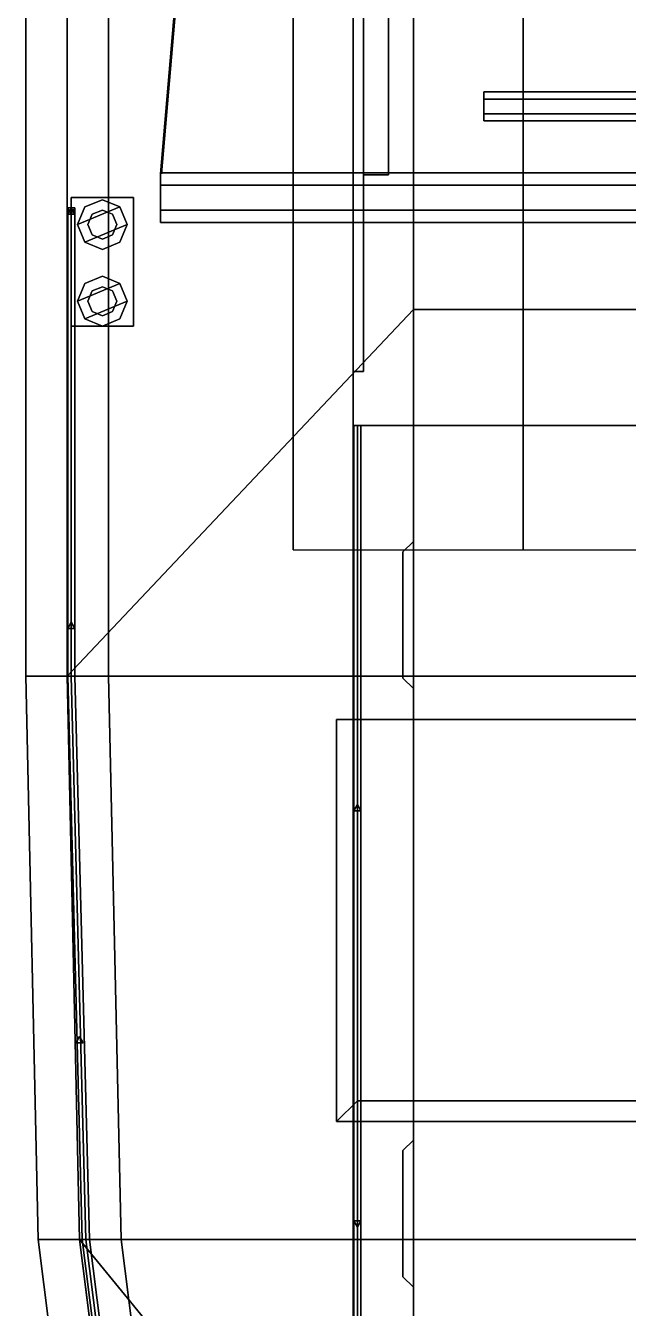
# Model space of a CAD drawing. Header units: millimetres. Extents: x -5.1 to 5.1, y -27.1 to 35.2.
# Drawn here: x -4.15 to -1.24, y -14.18 to -7.99 of the extents above; entities that cross this region are included whole.
import ezdxf

# ---------------------------------------------------------------- set-up
doc = ezdxf.new("R2010")
doc.units = ezdxf.units.MM
for name, color, linetype in [('cables', 6, 'Continuous'), ('railings', 6, 'Continuous'), ('superstructure', 3, 'Continuous')]:
    doc.layers.add(name, color=color, linetype=linetype)

msp = doc.modelspace()

# ---------------------------------------------------------------- linework, layer by layer
for points in [[(-2.52, 10.77, 3.56), (-2.52, -9.66, 3.56), (-2.52, -8.71, 3.73), (-2.52, 10.15, 3.73)], [(-2.52, 10.15, 4.7), (-2.52, -8.71, 4.7), (-2.52, -9.66, 4.8), (-2.52, 10.77, 4.8)], [(-2.28, -9.36, 0.89), (-2.28, 2.44, 0.89), (-3.95, 0, 0.89), (-3.95, -11.13, 0.89)], [(-4.15, 0, 0.5), (-4.15, 0, 0.25), (-4.15, -11.13, 0.25), (-4.15, -11.13, 0.5)], [(-4.15, -11.13, 0.25), (-4.15, 0, 0.25), (-3.95, 0, 0.25), (-3.95, -11.13, 0.25)], [(-3.95, -11.13, 0.5), (-3.95, 0, 0.5), (-4.15, 0, 0.5), (-4.15, -11.13, 0.5)], [(-3.95, 0), (-3.95, 0, -1.15), (-3.95, -11.13, -1.15), (-3.95, -11.13)], [(-3.95, 0, -1.15), (-3.75, 0, -1.36), (-3.75, -11.13, -1.36), (-3.95, -11.13, -1.15)], [(-3.95, 0, 0.25), (-3.95, 0), (-3.95, -11.13), (-3.95, -11.13, 0.25)], [(-3.95, 0, 0.89), (-3.95, 0, 0.5), (-3.95, -11.13, 0.5), (-3.95, -11.13, 0.89)], [(-3.75, -11.13, -1.36), (-3.75, 0, -1.36), (3.75, 0, -1.36), (3.75, -11.13, -1.36)], [(-2.52, -7.51, 3.73), (-2.52, -8.71, 3.73), (-2.4, -8.71, 3.73), (-2.4, -7.51, 3.73)], [(-2.4, -7.51, 3.73), (-2.4, -8.71, 3.73), (-2.4, -8.71, 4.7), (-2.4, -7.51, 4.7)], [(1.94, -8.345, 21.8706), (1.94, -8.31, 21.81), (-1.94, -8.31, 21.81), (-1.94, -8.345, 21.8706)], [(1.94, -8.31, 21.81), (1.94, -8.345, 21.7494), (-1.94, -8.345, 21.7494), (-1.94, -8.31, 21.81)], [(-1.94, -8.415, 21.8706), (-1.94, -8.345, 21.8706), (-1.94, -8.31, 21.81), (-1.94, -8.45, 21.81)], [(-1.94, -8.45, 21.81), (-1.94, -8.31, 21.81), (-1.94, -8.345, 21.7494), (-1.94, -8.415, 21.7494)], [(1.94, -8.415, 21.8706), (1.94, -8.345, 21.8706), (-1.94, -8.345, 21.8706), (-1.94, -8.415, 21.8706)], [(1.94, -8.345, 21.7494), (1.94, -8.415, 21.7494), (-1.94, -8.415, 21.7494), (-1.94, -8.345, 21.7494)], [(1.94, -8.45, 21.81), (1.94, -8.415, 21.8706), (-1.94, -8.415, 21.8706), (-1.94, -8.45, 21.81)], [(1.94, -8.415, 21.7494), (1.94, -8.45, 21.81), (-1.94, -8.45, 21.81), (-1.94, -8.415, 21.7494)], [(3.5, -8.76, 15.0039), (3.5, -8.7, 14.9), (-3.5, -8.7, 14.9), (-3.5, -8.76, 15.0039)], [(3.5, -8.7, 14.9), (3.5, -8.76, 14.7961), (-3.5, -8.76, 14.7961), (-3.5, -8.7, 14.9)], [(-3.5, -8.88, 15.0039), (-3.5, -8.76, 15.0039), (-3.5, -8.7, 14.9), (-3.5, -8.94, 14.9)], [(-3.5, -8.94, 14.9), (-3.5, -8.7, 14.9), (-3.5, -8.76, 14.7961), (-3.5, -8.88, 14.7961)], [(-2.52, -8.71, 3.73), (-2.52, -9.66, 3.56), (-2.52, -9.66, 4.8), (-2.52, -8.71, 4.7)], [(-2.4, -8.71, 4.7), (-2.4, -8.71, 3.73), (-2.52, -8.71, 3.73), (-2.52, -8.71, 4.7)], [(3.5, -8.88, 15.0039), (3.5, -8.76, 15.0039), (-3.5, -8.76, 15.0039), (-3.5, -8.88, 15.0039)], [(3.5, -8.76, 14.7961), (3.5, -8.88, 14.7961), (-3.5, -8.88, 14.7961), (-3.5, -8.76, 14.7961)], [(-3.93, -8.82, 0.96), (-3.93, -9.44, 0.96), (-3.63, -9.44, 0.96), (-3.63, -8.82, 0.96)], [(-3.63, -8.82, 0.96), (-3.63, -8.82, 0.89), (-3.93, -8.82, 0.89), (-3.93, -8.82, 0.96)], [(-3.93, -8.82, 0.89), (-3.93, -9.44, 0.89), (-3.93, -9.44, 0.96), (-3.93, -8.82, 0.96)], [(-3.78, -8.83, 1.25), (-3.8649, -8.8651, 1.25), (-3.9, -8.95, 1.25), (-3.6951, -8.8651, 1.25)], [(-3.78, -8.83, 1.2), (-3.8649, -8.8651, 1.2), (-3.8649, -8.8651, 1.25), (-3.78, -8.83, 1.25)], [(-3.6951, -8.8651, 1.2), (-3.78, -8.83, 1.2), (-3.78, -8.83, 1.25), (-3.6951, -8.8651, 1.25)], [(-3.63, -9.44, 0.96), (-3.63, -9.44, 0.89), (-3.63, -8.82, 0.89), (-3.63, -8.82, 0.96)], [(-3.8649, -8.8651, 1.2), (-3.9, -8.95, 1.2), (-3.9, -8.95, 1.25), (-3.8649, -8.8651, 1.25)], [(-3.6951, -8.8651, 1.25), (-3.9, -8.95, 1.25), (-3.8649, -9.0349, 1.25), (-3.66, -8.95, 1.25)], [(-3.8295, -8.9005, 0.96), (-3.85, -8.95, 0.96), (-3.85, -8.95, 1.2), (-3.8295, -8.9005, 1.2)], [(-3.78, -8.88, 0.96), (-3.8295, -8.9005, 0.96), (-3.8295, -8.9005, 1.2), (-3.78, -8.88, 1.2)], [(-3.7305, -8.9005, 0.96), (-3.78, -8.88, 0.96), (-3.78, -8.88, 1.2), (-3.7305, -8.9005, 1.2)], [(-3.71, -8.95, 0.96), (-3.7305, -8.9005, 0.96), (-3.7305, -8.9005, 1.2), (-3.71, -8.95, 1.2)], [(-3.66, -8.95, 1.2), (-3.6951, -8.8651, 1.2), (-3.6951, -8.8651, 1.25), (-3.66, -8.95, 1.25)], [(3.5, -8.94, 14.9), (3.5, -8.88, 15.0039), (-3.5, -8.88, 15.0039), (-3.5, -8.94, 14.9)], [(3.5, -8.88, 14.7961), (3.5, -8.94, 14.9), (-3.5, -8.94, 14.9), (-3.5, -8.88, 14.7961)], [(-3.9, -8.95, 1.2), (-3.8649, -9.0349, 1.2), (-3.8649, -9.0349, 1.25), (-3.9, -8.95, 1.25)], [(-3.66, -8.95, 1.25), (-3.8649, -9.0349, 1.25), (-3.78, -9.07, 1.25), (-3.6951, -9.0349, 1.25)], [(-3.85, -8.95, 0.96), (-3.8295, -8.9995, 0.96), (-3.8295, -8.9995, 1.2), (-3.85, -8.95, 1.2)], [(-3.7305, -8.9995, 0.96), (-3.71, -8.95, 0.96), (-3.71, -8.95, 1.2), (-3.7305, -8.9995, 1.2)], [(-3.6951, -9.0349, 1.2), (-3.66, -8.95, 1.2), (-3.66, -8.95, 1.25), (-3.6951, -9.0349, 1.25)], [(-3.8649, -9.0349, 1.2), (-3.78, -9.07, 1.2), (-3.78, -9.07, 1.25), (-3.8649, -9.0349, 1.25)], [(-3.8295, -8.9995, 0.96), (-3.78, -9.02, 0.96), (-3.78, -9.02, 1.2), (-3.8295, -8.9995, 1.2)], [(-3.78, -9.02, 0.96), (-3.7305, -8.9995, 0.96), (-3.7305, -8.9995, 1.2), (-3.78, -9.02, 1.2)], [(-3.78, -9.07, 1.2), (-3.6951, -9.0349, 1.2), (-3.6951, -9.0349, 1.25), (-3.78, -9.07, 1.25)], [(-3.78, -9.2, 1.25), (-3.8649, -9.2351, 1.25), (-3.9, -9.32, 1.25), (-3.6951, -9.2351, 1.25)], [(-3.78, -9.2, 1.2), (-3.8649, -9.2351, 1.2), (-3.8649, -9.2351, 1.25), (-3.78, -9.2, 1.25)], [(-3.6951, -9.2351, 1.2), (-3.78, -9.2, 1.2), (-3.78, -9.2, 1.25), (-3.6951, -9.2351, 1.25)], [(-3.6951, -9.2351, 1.25), (-3.9, -9.32, 1.25), (-3.8649, -9.4049, 1.25), (-3.66, -9.32, 1.25)], [(-3.8649, -9.2351, 1.2), (-3.9, -9.32, 1.2), (-3.9, -9.32, 1.25), (-3.8649, -9.2351, 1.25)], [(-3.8295, -9.2705, 0.96), (-3.85, -9.32, 0.96), (-3.85, -9.32, 1.2), (-3.8295, -9.2705, 1.2)], [(-3.78, -9.25, 0.96), (-3.8295, -9.2705, 0.96), (-3.8295, -9.2705, 1.2), (-3.78, -9.25, 1.2)], [(-3.7305, -9.2705, 0.96), (-3.78, -9.25, 0.96), (-3.78, -9.25, 1.2), (-3.7305, -9.2705, 1.2)], [(-3.71, -9.32, 0.96), (-3.7305, -9.2705, 0.96), (-3.7305, -9.2705, 1.2), (-3.71, -9.32, 1.2)], [(-3.66, -9.32, 1.2), (-3.6951, -9.2351, 1.2), (-3.6951, -9.2351, 1.25), (-3.66, -9.32, 1.25)], [(-3.9, -9.32, 1.2), (-3.8649, -9.4049, 1.2), (-3.8649, -9.4049, 1.25), (-3.9, -9.32, 1.25)], [(-3.66, -9.32, 1.25), (-3.8649, -9.4049, 1.25), (-3.78, -9.44, 1.25), (-3.6951, -9.4049, 1.25)], [(-3.85, -9.32, 0.96), (-3.8295, -9.3695, 0.96), (-3.8295, -9.3695, 1.2), (-3.85, -9.32, 1.2)], [(-3.7305, -9.3695, 0.96), (-3.71, -9.32, 0.96), (-3.71, -9.32, 1.2), (-3.7305, -9.3695, 1.2)], [(-3.6951, -9.4049, 1.2), (-3.66, -9.32, 1.2), (-3.66, -9.32, 1.25), (-3.6951, -9.4049, 1.25)], [(-3.95, -11.13, 0.89), (-3.89, -13.85, 0.89), (-2.28, -15.82, 0.89), (-2.28, -9.36, 0.89)], [(-3.8649, -9.4049, 1.2), (-3.78, -9.44, 1.2), (-3.78, -9.44, 1.25), (-3.8649, -9.4049, 1.25)], [(-3.8295, -9.3695, 0.96), (-3.78, -9.39, 0.96), (-3.78, -9.39, 1.2), (-3.8295, -9.3695, 1.2)], [(-3.78, -9.39, 0.96), (-3.7305, -9.3695, 0.96), (-3.7305, -9.3695, 1.2), (-3.78, -9.39, 1.2)], [(-3.78, -9.44, 1.2), (-3.6951, -9.4049, 1.2), (-3.6951, -9.4049, 1.25), (-3.78, -9.44, 1.25)], [(-3.93, -9.44, 0.96), (-3.93, -9.44, 0.89), (-3.63, -9.44, 0.89), (-3.63, -9.44, 0.96)], [(-2.28, -10.48, 2.64), (-2.28, -10.48, 0.97), (-2.33, -10.53, 1.01), (-2.33, -10.53, 2.59)], [(-2.28, -10.48, 0.97), (-2.28, -11.19, 0.97), (-2.33, -11.14, 1.01), (-2.33, -10.53, 1.01)], [(-2.33, -10.53, 2.59), (-2.33, -11.14, 2.59), (-2.28, -11.19, 2.64), (-2.28, -10.48, 2.64)], [(-2.33, -10.53, 1.01), (-2.33, -11.14, 1.01), (-2.33, -11.14, 2.59), (-2.33, -10.53, 2.59)], [(-4.09, -13.85, 0.25), (-4.15, -11.13, 0.25), (-3.95, -11.13, 0.25), (-3.89, -13.85, 0.25)], [(-4.15, -11.13, 0.5), (-4.15, -11.13, 0.25), (-4.09, -13.85, 0.25), (-4.09, -13.85, 0.5)], [(-3.89, -13.85, 0.5), (-3.95, -11.13, 0.5), (-4.15, -11.13, 0.5), (-4.09, -13.85, 0.5)], [(-3.95, -11.13, -1.15), (-3.89, -13.85, -1.15), (-3.89, -13.85), (-3.95, -11.13)], [(-3.75, -11.13, -1.36), (-3.69, -13.85, -1.36), (-3.89, -13.85, -1.15), (-3.95, -11.13, -1.15)], [(-3.95, -11.13), (-3.89, -13.85), (-3.89, -13.85, 0.25), (-3.95, -11.13, 0.25)], [(-3.95, -11.13, 0.5), (-3.89, -13.85, 0.5), (-3.89, -13.85, 0.89), (-3.95, -11.13, 0.89)], [(3.75, -11.13, -1.36), (3.69, -13.85, -1.36), (-3.69, -13.85, -1.36), (-3.75, -11.13, -1.36)], [(-2.33, -11.14, 2.59), (-2.33, -11.14, 1.01), (-2.28, -11.19, 0.97), (-2.28, -11.19, 2.64)], [(-1.11, -11.34, 5.39), (-1.11, -11.34, 5.02), (-2.65, -11.34, 5.02), (-2.55, -11.34, 5.39)], [(-2.65, -11.34, 5.02), (-2.65, -13.28, 5.02), (-2.65, -13.28, 6.34), (-2.65, -11.34, 6.34)], [(-2.55, -11.34, 6.34), (-2.55, -11.34, 5.39), (-2.65, -11.34, 5.02), (-2.65, -11.34, 6.34)], [(-2.65, -11.34, 6.34), (-2.65, -13.28, 6.34), (-2.55, -13.18, 6.34), (-2.55, -11.34, 6.34)], [(-2.55, -11.34, 5.39), (-2.55, -13.18, 5.39), (-1.11, -13.18, 5.39), (-1.11, -11.34, 5.39)], [(-2.55, -13.18, 6.34), (-2.55, -13.18, 5.39), (-2.55, -11.34, 5.39), (-2.55, -11.34, 6.34)], [(-2.65, -13.28, 6.34), (-1.11, -13.28, 6.34), (-1.11, -13.18, 6.34), (-2.55, -13.18, 6.34)], [(-1.11, -13.18, 6.34), (-1.11, -13.18, 5.39), (-2.55, -13.18, 5.39), (-2.55, -13.18, 6.34)], [(-2.65, -13.28, 5.02), (-1.11, -13.28, 5.02), (-1.11, -13.28, 6.34), (-2.65, -13.28, 6.34)], [(-2.28, -13.37, 2.64), (-2.28, -13.37, 0.97), (-2.33, -13.42, 1.01), (-2.33, -13.42, 2.59)], [(-2.28, -13.37, 0.97), (-2.28, -14.08, 0.97), (-2.33, -14.03, 1.01), (-2.33, -13.42, 1.01)], [(-2.33, -13.42, 2.59), (-2.33, -14.03, 2.59), (-2.28, -14.08, 2.64), (-2.28, -13.37, 2.64)], [(-2.33, -13.42, 1.01), (-2.33, -14.03, 1.01), (-2.33, -14.03, 2.59), (-2.33, -13.42, 2.59)], [(-4.09, -13.85, 0.5), (-4.09, -13.85, 0.25), (-3.84, -15.83, 0.25), (-3.84, -15.83, 0.5)], [(-3.84, -15.83, 0.25), (-4.09, -13.85, 0.25), (-3.89, -13.85, 0.25), (-3.64, -15.83, 0.25)], [(-3.64, -15.83, 0.5), (-3.89, -13.85, 0.5), (-4.09, -13.85, 0.5), (-3.84, -15.83, 0.5)], [(-3.89, -13.85), (-3.89, -13.85, -1.15), (-3.56, -16.46, -1.15), (-3.56, -16.46)], [(-3.89, -13.85, -1.15), (-3.69, -13.85, -1.36), (-3.36, -16.46, -1.36), (-3.56, -16.46, -1.15)], [(-3.89, -13.85, 0.25), (-3.89, -13.85), (-3.56, -16.46), (-3.64, -15.83, 0.25)], [(-3.56, -16.46, 0.89), (-3.89, -13.85, 0.89), (-3.89, -13.85, 0.5), (-3.64, -15.83, 0.5)], [(-1.6, -17.56, 0.89), (-2.28, -15.82, 0.89), (-3.89, -13.85, 0.89), (-3.56, -16.46, 0.89)], [(-3.36, -16.46, -1.36), (-3.69, -13.85, -1.36), (3.69, -13.85, -1.36), (3.36, -16.46, -1.36)], [(-2.33, -14.03, 2.59), (-2.33, -14.03, 1.01), (-2.28, -14.08, 0.97), (-2.28, -14.08, 2.64)]]:
    msp.add_3dface(points)
at = {"layer": 'cables'}
for points in [[(-3.5, -8.705, 14.88), (-1.75, 11.77, 15.925), (-1.75, 11.77, 15.905), (-3.5, -8.705, 14.86)], [(-3.495, -8.705, 14.86), (-1.74, 11.77, 15.905), (-1.74, 11.77, 15.925), (-3.495, -8.705, 14.88)]]:
    msp.add_3dface(points, dxfattribs=at)
at = {"layer": 'railings'}
for points in [[(-3.93, -8.87, 0.89), (-3.9473, -8.9, 0.89), (-3.9473, -8.9, 1.86), (-3.93, -8.87, 1.89)], [(-3.9473, -11.13, 1.89), (-3.9127, -11.13, 1.89), (-3.9127, -8.87, 1.89), (-3.9473, -8.87, 1.89)], [(-3.93, -11.13, 1.86), (-3.9473, -11.13, 1.89), (-3.9473, -8.87, 1.89), (-3.93, -8.9, 1.86)], [(-3.9473, -8.9, 0.89), (-3.9127, -8.9, 0.89), (-3.9127, -8.9, 1.86), (-3.9473, -8.9, 1.86)], [(-3.9127, -8.9, 0.89), (-3.93, -8.87, 0.89), (-3.93, -8.87, 1.89), (-3.9127, -8.9, 1.86)], [(-3.9127, -11.13, 1.89), (-3.93, -11.13, 1.86), (-3.93, -8.9, 1.86), (-3.9127, -8.87, 1.89)], [(-2.5327, -9.92, 3.58), (-2.5673, -9.92, 3.58), (-2.5673, -15.76, 3.58), (-2.5327, -15.76, 3.58)], [(-2.5673, -9.92, 3.58), (-2.55, -9.92, 3.55), (-2.55, -15.79, 3.55), (-2.5673, -15.76, 3.58)], [(-2.5327, -9.92, 4.07), (-2.5673, -9.92, 4.07), (-2.5673, -15.76, 4.07), (-2.5327, -15.76, 4.07)], [(-2.5673, -9.92, 4.07), (-2.55, -9.92, 4.04), (-2.55, -15.79, 4.04), (-2.5673, -15.76, 4.07)], [(-2.55, -9.92, 3.55), (-2.5327, -9.92, 3.58), (-2.5327, -15.76, 3.58), (-2.55, -15.79, 3.55)], [(-2.55, -9.92, 4.04), (-2.5327, -9.92, 4.07), (-2.5327, -15.76, 4.07), (-2.55, -15.79, 4.04)], [(-3.93, -10.87, 0.89), (-3.9473, -10.9, 0.89), (-3.9473, -10.9, 1.89), (-3.93, -10.87, 1.86)], [(-3.9127, -10.9, 0.89), (-3.93, -10.87, 0.89), (-3.93, -10.87, 1.86), (-3.9127, -10.9, 1.89)], [(-3.9473, -10.9, 0.89), (-3.9127, -10.9, 0.89), (-3.9127, -10.9, 1.89), (-3.9473, -10.9, 1.89)], [(-3.86, -13.85, 1.86), (-3.8773, -13.85, 1.89), (-3.9473, -11.13, 1.89), (-3.93, -11.13, 1.86)], [(-3.8773, -13.85, 1.89), (-3.8427, -13.85, 1.89), (-3.9127, -11.13, 1.89), (-3.9473, -11.13, 1.89)], [(-3.8427, -13.85, 1.89), (-3.86, -13.85, 1.86), (-3.93, -11.13, 1.86), (-3.9127, -11.13, 1.89)], [(-2.55, -11.75, 3.07), (-2.5673, -11.78, 3.07), (-2.5673, -11.78, 4.07), (-2.55, -11.75, 4.04)], [(-2.5327, -11.78, 3.07), (-2.55, -11.75, 3.07), (-2.55, -11.75, 4.04), (-2.5327, -11.78, 4.07)], [(-2.5673, -11.78, 3.07), (-2.5327, -11.78, 3.07), (-2.5327, -11.78, 4.07), (-2.5673, -11.78, 4.07)], [(-3.89, -12.87, 0.89), (-3.9073, -12.9, 0.89), (-3.9073, -12.9, 1.89), (-3.89, -12.87, 1.86)], [(-3.8727, -12.9, 0.89), (-3.89, -12.87, 0.89), (-3.89, -12.87, 1.86), (-3.8727, -12.9, 1.89)], [(-3.9073, -12.9, 0.89), (-3.8727, -12.9, 0.89), (-3.8727, -12.9, 1.89), (-3.9073, -12.9, 1.89)], [(-2.5327, -13.76, 3.07), (-2.5673, -13.76, 3.07), (-2.5673, -13.76, 4.07), (-2.5327, -13.76, 4.07)], [(-2.5673, -13.76, 3.07), (-2.55, -13.79, 3.07), (-2.55, -13.79, 4.04), (-2.5673, -13.76, 4.07)], [(-2.55, -13.79, 3.07), (-2.5327, -13.76, 3.07), (-2.5327, -13.76, 4.07), (-2.55, -13.79, 4.04)], [(-3.53, -16.46, 1.86), (-3.5473, -16.46, 1.89), (-3.8773, -13.85, 1.89), (-3.86, -13.85, 1.86)], [(-3.5473, -16.46, 1.89), (-3.5127, -16.46, 1.89), (-3.8427, -13.85, 1.89), (-3.8773, -13.85, 1.89)], [(-3.5127, -16.46, 1.89), (-3.53, -16.46, 1.86), (-3.86, -13.85, 1.86), (-3.8427, -13.85, 1.89)]]:
    msp.add_3dface(points, dxfattribs=at)
at = {"layer": 'superstructure'}
for points in [[(-2.86, 11.13, 4.96), (-2.86, -10.52, 4.96), (-1.75, -10.52, 5.12), (-1.75, 11.52, 5.12)], [(-1.75, -10.52, 5.12), (0, -10.52, 5.39), (0, 11.52, 5.39), (-1.75, 11.52, 5.12)], [(-2.57, 11.23, 2.75), (-2.57, -9.66, 2.75), (-2.57, -0.43, 2.98), (-2.57, 7.21, 2.98)], [(-2.86, 11.13, 4.8), (-2.86, -10.52, 4.8), (-2.86, -10.52, 4.96), (-2.86, 11.13, 4.96)], [(-2.28, 2.44, 0.89), (-2.28, -9.36, 0.89), (-2.28, -9.36, 1.96), (-2.28, 2.44, 1.96)], [(-2.28, 2.44, 1.96), (-2.28, -9.36, 1.96), (-1.14, -9.36, 2.59), (-1.14, 2.44, 2.59)], [(-2.57, -0.43, 2.98), (-2.57, -9.66, 2.75), (-2.57, -9.66, 3.56), (-2.57, -0.43, 3.56)], [(-2.57, -0.43, 3.56), (-2.57, -9.66, 3.56), (-2.52, -9.66, 3.56), (-2.52, -0.43, 3.56)], [(-2.28, -10.48, 2.64), (-2.28, -14.08, 2.64), (-2.28, -15.82, 2.75), (-2.28, -9.36, 2.75)], [(2.28, -9.36, 2.75), (1.14, -9.36, 2.59), (-1.14, -9.36, 2.59), (-2.28, -9.36, 2.75)], [(-1.14, -9.36, 2.59), (-2.28, -9.36, 1.96), (-2.28, -9.36, 1.96), (-2.28, -9.36, 2.75)], [(-2.28, -9.36, 0.89), (-2.28, -10.48, 0.97), (-2.28, -10.48, 2.64), (-2.28, -9.36, 2.75)], [(-2.28, -9.36, 0.89), (-2.28, -15.82, 0.89), (-2.28, -14.08, 0.97), (-2.28, -10.48, 0.97)], [(-2.57, -9.66, 2.75), (-2.57, -15.79, 2.75), (-2.57, -15.79, 3.07), (-2.57, -9.92, 3.07)], [(-2.57, -9.66, 2.75), (-2.57, -9.92, 3.07), (-2.57, -9.92, 4.8), (-2.57, -9.66, 4.8)], [(-2.52, -9.66, 4.8), (-2.52, -9.66, 3.56), (-2.57, -9.66, 3.56), (-2.57, -9.66, 4.8)], [(-2.57, -9.92, 3.07), (-2.57, -15.79, 3.07), (2.57, -15.79, 3.07), (2.57, -9.92, 3.07)], [(-2.57, -9.92, 4.8), (-2.57, -9.92, 3.07), (2.57, -9.92, 3.07), (2.57, -9.92, 4.8)], [(-2.28, -11.19, 0.97), (-2.28, -13.37, 0.97), (-2.28, -13.37, 2.64), (-2.28, -11.19, 2.64)], [(-2.28, -14.08, 0.97), (-2.28, -15.82, 0.89), (-2.28, -15.82, 2.75), (-2.28, -14.08, 2.64)]]:
    msp.add_3dface(points, dxfattribs=at)

doc.saveas('drawing.dxf')
